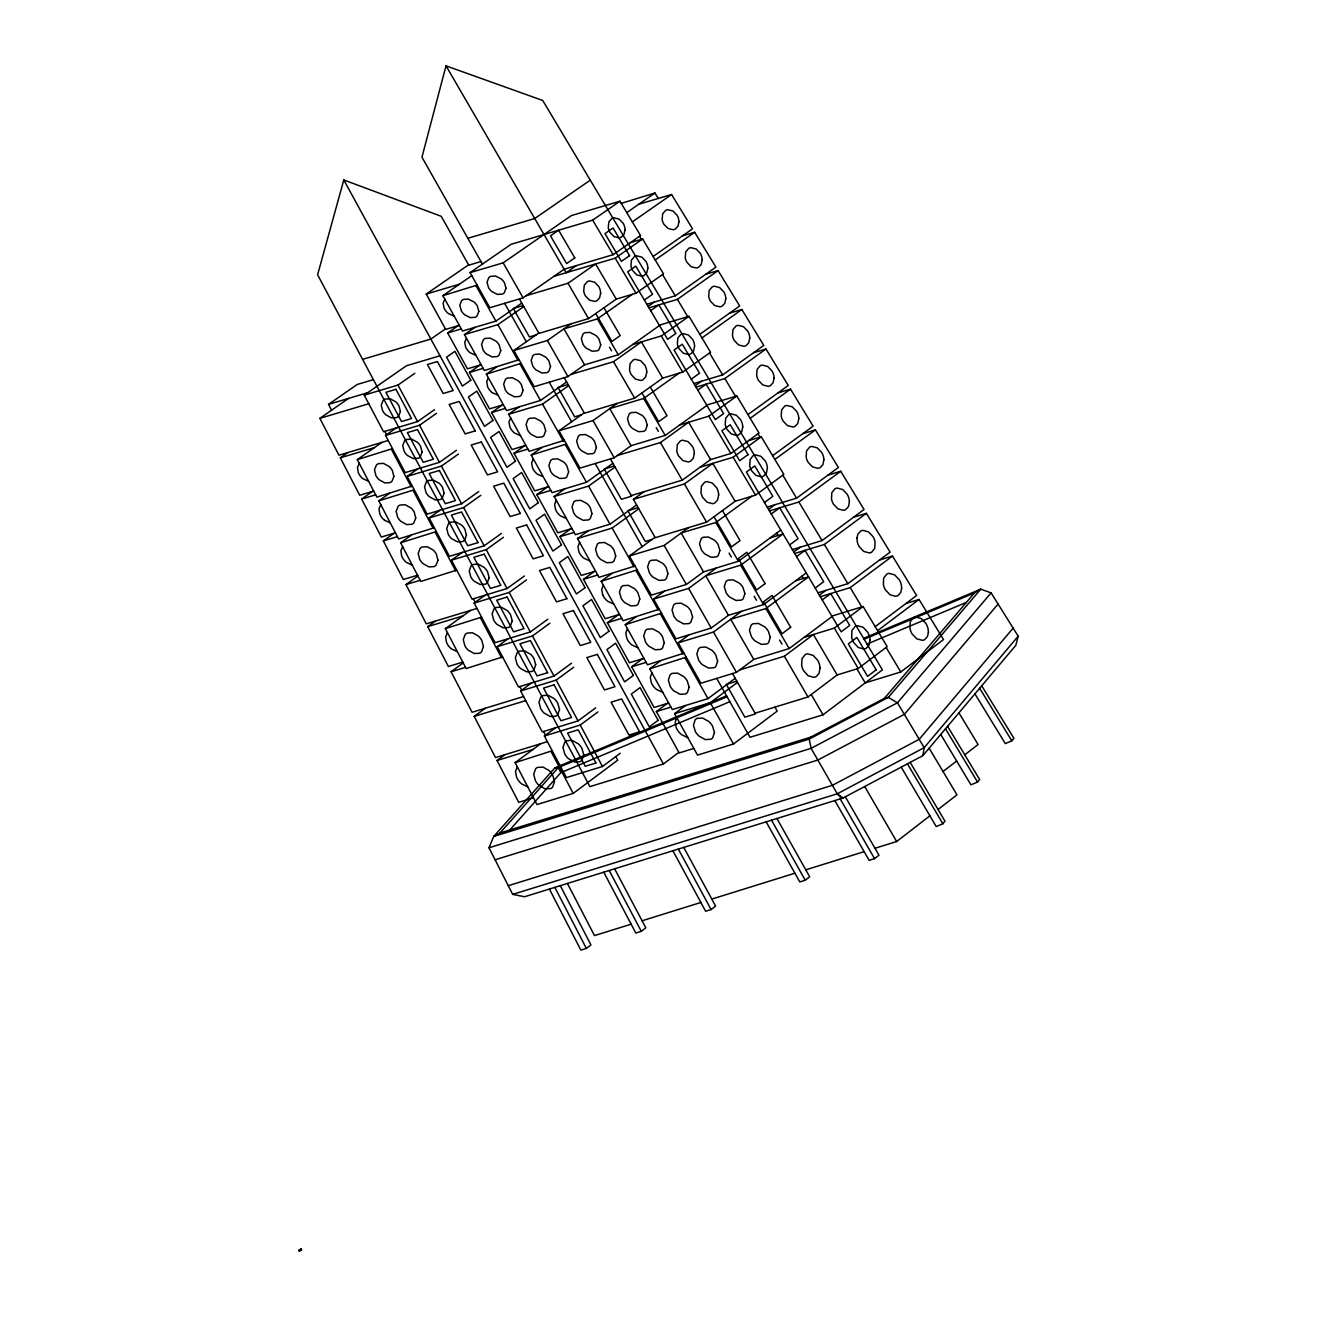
<?xml version="1.0" encoding="UTF-8"?>
<svg xmlns="http://www.w3.org/2000/svg" width="1317" height="1317" viewBox="0 0 1317 1317"><rect width="100%" height="100%" fill="white"/><g stroke="black" fill="none" stroke-linecap="round" stroke-linejoin="round"><path stroke-width="1.5" d="M300.342 1249.751C303.338 1248.549 297.741 1252.434 300.358 1249.8L299.074 1250.738M519.342 895.692L524.528 896.762L843.11 797.987L922.904 755.612L924.188 747.661L1018.189 636.193L991.108 592.88L980.77 589.16L863.59 638.333M1018.189 636.193L1015.802 645.346L922.904 755.612M716.695 678.403L749.999 737.29L823.026 714.802L882.406 669.876L542.752 100.487L446.019 65.85L421.95 157.167L482.434 264.108M468.753 265.178L441.261 216.317L343.786 179.952L317.611 274.792L589.868 786.628L663.406 763.975L678.864 752.386M518.997 895.626L512.692 894.375L488.986 847.769L493.743 836.427L554.934 767.827L726.556 695.82M676.461 718.308L675.193 722.325L676.312 727.857A17.78 17.105 15.9 0 0 681.613 734.705L687.836 737.619M810.646 737.174L809.198 739.1L493.743 836.427L499.9 833.035L810.646 737.174L884.382 698.339L974.415 592.979L980.77 589.16L888.333 697.384L809.198 739.1L811.107 748.336L837.266 793.805L841.629 798.448M651.948 672.872L650.285 677.35L651.372 682.799A17.598 16.858 10.5 0 0 656.607 689.515L662.764 692.38M517.318 766.807L515.54 771.383L516.511 776.981A17.697 17.351 -4.8 0 0 521.631 783.911L527.771 786.875M627.452 628.686L625.789 633.082L626.843 638.449A17.417 16.611 6.1 0 0 631.995 645.05L638.103 647.882M603.351 585.192L601.688 589.539L602.709 594.807M579.628 542.39L577.949 546.67L578.953 551.872A17.105 16.117 -0.2 0 0 583.958 558.26L589.934 560.993M447.401 632.572L445.623 636.967L446.512 642.301A17.269 16.528 -12.4 0 0 451.418 648.886L457.361 651.701M556.284 500.262L554.605 504.477L555.576 509.597A16.973 15.886 -2.4 0 0 560.515 515.902L566.425 518.569M533.303 458.793L531.624 462.942L532.562 467.996A16.825 15.639 -4.2 0 0 537.435 474.186L543.279 476.82M901.207 767.136L936.222 826.549L942.857 823.751L944.98 821.182L910.179 762.362M940.733 734.458L970.958 784.833L977.543 782.051L979.634 779.516L947.598 726.309M974.926 693.861L1005.299 743.578L1011.818 740.829L1013.909 738.327L981.725 685.811M402.64 546.621L400.845 550.885L401.685 556.054A17.006 16.002 -14 0 0 406.459 562.425L412.287 565.141M510.667 417.966L508.988 422.066L509.893 427.021A16.693 15.409 -5.6 0 0 514.7 433.128L520.495 435.697M380.778 504.658L379 508.856L379.79 513.943A16.874 15.755 -14.5 0 0 384.498 520.215M488.377 377.765L486.697 381.798L487.586 386.688A16.561 15.178 -6.8 0 0 492.328 392.696M1013.135 628.127L919.2 739.298L832.377 785.327L508.263 885.699M998.088 604.042L904.335 714.357L817.841 760.041L495.093 859.787M359.261 463.337L357.467 467.469L358.257 472.49A16.742 15.508 -14.9 0 0 362.899 478.664L368.612 481.281M466.432 338.173L464.753 342.157L465.609 346.964A16.43 14.948 -7.7 0 0 470.301 352.874L475.98 355.376M991.108 592.88L897.453 702.784L811.107 748.336L488.986 847.769M444.833 299.173L443.138 303.108L443.977 307.849A15.755 14.224 -8.6 0 0 444.932 309.709L445.772 310.911A16.397 14.8 -8.6 0 0 448.587 313.676L454.217 316.129M509.794 829.99L560.894 772.618L729.865 701.681M499.9 833.035L558.26 767.597L727.083 696.759M834.813 800.571L869.121 860.33L874.554 858.635L878.982 855.21L845.333 796.818M874.982 848.28L896.663 841.53L929.901 815.799M938.066 809.494L956.965 794.859L929.143 748.204M943.038 771.515L956.669 761.012M964.752 754.789L978.087 744.517L958.924 712.859M766.148 821.857L799.781 881.929L805.23 880.233L809.692 876.793L776.931 818.515M299.157 1250.31L301.165 1249.487M672.921 850.766L705.632 911.265L711.098 909.57L715.608 906.096L683.753 847.407M603.779 872.2L635.798 933.029L641.28 931.317L645.824 927.843L614.627 868.825M549.403 889.057L580.879 950.133L586.378 948.421L590.954 944.931L560.285 885.683M856.923 668.888L865.203 682.897L900.795 671.95L943.515 639.552L919.036 599.465L906.014 603.466M755.069 713.221L807.996 696.956L837.168 674.962L858.223 668.476L887.181 646.631L863.112 606.528L831.834 616.093M875.179 626.645L916.599 595.498L892.498 556.054L879.575 560.005M877.583 630.662L919.036 599.465M685.515 705.517L674.567 713.682L697.516 755.102L733.487 744.006L777.211 711.098L774.923 707.114M804.226 637.313L834.32 628.094L863.112 606.528M540.76 743.693L515.145 762.642L536.99 804.555L573.208 793.394L617.722 760.172L615.78 756.551M689.005 634.827L678.173 642.828L700.891 683.243L736.45 672.345L753.768 659.422L789.179 648.557L832.064 616.504M820.343 596.733L850.222 587.612L892.498 556.054M660.591 660.772L649.709 668.822L672.296 709.567L707.986 698.619L735.199 678.304M674.567 713.682L710.291 702.718L737.504 682.371M739.693 669.925L784.356 656.228L813.396 634.498L837.168 674.962M815.174 588.04L823.685 581.702L805.016 550.341L796.538 556.614M693.829 748.418L679.177 752.945L656.376 711.575L667.34 703.426M819.404 595.152L825.792 590.395M822.22 599.91L830.747 593.555L849.712 625.427L841.168 631.847L746.393 472.062L754.773 465.955L772.849 496.344L764.453 502.501M555.511 727.824L544.415 736.005L566.409 777.59L602.462 766.494L620.208 753.258M817.989 592.782L847.852 583.661L890.111 552.136L866.388 513.334L853.564 517.235M649.709 668.822L686.239 657.183M664.344 591.168L653.578 599.07L675.934 638.827L711.213 628.044L728.433 615.302L763.58 604.569L806.218 572.928M753.768 659.422L730.721 619.286L765.901 608.536L808.556 576.862L795.6 580.813M668.657 703.015L654.121 707.476L631.683 666.781L642.581 658.73M793.772 551.938L800.11 547.246M531.64 682.897L520.627 690.981L542.242 731.89L578.031 720.909L595.679 707.855M792.39 549.601L822.022 540.579L864.051 509.481L840.707 471.272L827.965 475.141M544.415 736.005L580.237 725.025L597.885 711.954M794.694 553.486L824.36 544.464L866.388 513.334M515.145 762.642L552.218 750.772M636.078 616.751L625.246 624.702L647.47 664.789L683.984 653.15M678.173 642.828L713.485 632.045L741.455 611.318M655.01 537.336L629.361 555.988L651.355 595.119L686.371 584.468L703.508 571.891L738.393 561.272L780.8 530.06M728.433 615.302L705.747 575.809L740.664 565.174L783.088 533.928L770.231 537.846M533.467 797.806L518.717 802.349L497.036 760.485L504.855 754.707M789.607 544.925L798.069 538.686L779.697 507.819L771.268 513.992M508.148 638.712L497.2 646.68L518.47 686.931L553.996 676.082L571.529 663.208M767.169 507.094L796.587 498.172L838.386 467.486L815.404 429.885L802.761 433.705M520.627 690.981L556.169 680.115L573.718 667.225M769.441 510.93L798.892 501.991L840.707 471.272M611.944 573.438L601.178 581.274L623.04 620.719L659.29 609.211M653.578 599.07L688.626 588.403L716.432 567.956M625.246 624.702L661.513 613.179M703.508 571.891L681.185 533.023L715.839 522.503L751.727 496.279M643.997 491.702L633.411 499.373L655.224 537.715L706.587 522.141L735.116 501.316L755.546 495.126L783.862 474.433L761.275 436.8L748.632 440.619M547.411 741.652L495.521 757.571L474.186 716.366L485.282 708.233M643.898 658.335L629.46 662.747L607.384 622.711L618.233 614.776M768.535 509.399L774.857 504.757M485.051 595.218L474.153 603.087L495.093 642.68L530.339 631.962L547.773 619.253M772.602 455.666L813.132 426.148L790.513 389.141L777.952 392.91M470.498 610.429L445.344 628.604L466.136 668.542L502.633 656.953M497.2 646.68L532.48 635.946L549.913 623.221M774.873 459.435L815.404 429.885M588.189 530.8L577.488 538.538L599.005 577.356L634.975 565.981M629.361 555.988L664.147 545.436L688.626 527.59M601.178 581.274L637.181 569.882M700.101 467.206L733.108 457.246L761.275 436.8M523.557 696.528L472.079 712.283L451.072 671.736L463.205 662.912M619.533 614.38L605.194 618.743L583.48 579.332L594.263 571.496M474.153 603.087L509.169 592.452L526.504 579.924M750.18 418.296L790.513 389.141M445.344 628.604L481.594 617.146M564.812 488.837L554.177 496.476L575.364 534.686L610.001 524.199L636.588 504.954M577.488 538.538L612.158 528.051L638.761 508.774M631.238 495.571L682.222 480.162L710.587 459.6L730.886 453.476L759.036 433.063L736.812 396.005L706.669 405.076M633.411 499.373L684.428 483.948L712.81 463.37L735.116 501.316M462.794 662.105L448.373 666.501L427.712 626.629L435.4 621.097M595.547 571.117L581.324 575.43L559.955 536.645L570.673 528.924M462.3 552.416L451.468 560.169L472.079 599.153L507.061 588.534L524.396 576.006M747.957 414.592L788.257 385.469L765.984 349.005L753.538 352.742M541.797 447.517L531.228 455.056L552.07 492.673L586.46 482.302L612.899 463.321M554.177 496.476L588.584 486.088L615.039 467.074M584.188 412.847L558.984 430.791L579.957 468.111L614.216 457.789L631.057 445.706L665.184 435.433L706.883 405.438M617.377 455.517L660.41 442.561L688.643 422.247L710.587 459.6M679.819 424.914L708.793 416.188L736.812 396.005M691.277 379.148L699.557 373.221L682.288 344.231L674.057 350.092L715.296 419.613L723.609 413.62L706.077 384.185L697.796 390.112M477.001 608.454L426.28 623.846L405.949 584.583L417.95 576.006M571.94 528.529L557.832 532.809L536.793 494.632L547.444 487.01M695.178 385.716L701.401 381.272M439.911 510.288L429.144 517.943L449.426 556.317L484.162 545.814L501.398 533.451M693.878 383.527L722.671 374.884L763.778 345.4L741.85 309.495L729.47 313.199M411.464 535.081L400.631 542.785L420.781 581.456L456.736 570.129M451.468 560.169L486.22 549.666L503.473 537.287M696.051 387.182L724.86 378.539L765.984 349.005M531.228 455.056L566.442 444.043M564.203 377.716L584.402 413.225L634.646 398.146L662.698 378.127L682.7 372.118L710.554 352.232L688.989 316.31L659.274 325.184M631.057 445.706L609.755 408.632L643.667 398.458L678.946 373.254M548.712 486.615L534.718 490.846L513.992 453.262L524.594 445.739M417.868 468.819L407.167 476.375L427.136 514.14L461.608 503.752L478.746 491.554M699.804 334.32L739.677 305.939L718.078 270.594L705.797 274.249M389.569 493.266L378.802 500.872L398.639 538.949L434.33 527.738M429.144 517.943L463.65 507.555L480.787 495.34M701.961 337.926L741.85 309.495M400.631 542.785L436.355 531.558M519.145 406.854L508.625 414.279L529.154 451.319L564.351 440.322M558.984 430.791L593.012 420.567L617.08 403.414M508.625 414.279L542.538 404.121L568.697 385.601M538.785 333.02L513.86 350.503L534.192 386.688L567.956 376.596L584.6 364.825L618.249 354.767L659.488 325.546M571.084 374.39L613.508 361.698L641.412 341.91L662.698 378.127M632.72 344.511L661.282 335.967L688.989 316.31M417.538 575.233L403.331 579.529L383.329 540.892L394.162 533.204M525.845 445.36L511.951 449.541L491.554 412.55L502.073 405.109M648.145 306.417L654.286 302.087M650.68 310.68L658.862 304.885L675.868 333.448L667.637 339.292L627.649 271.862L635.798 266.149L652.541 294.267L644.359 300.029M396.17 427.976L385.535 435.433L405.192 472.622L439.417 462.349L456.439 450.315M646.877 304.293L675.259 295.831L715.921 267.088L694.652 232.269L682.453 235.891M381.897 442.38L357.319 459.617L376.843 497.085L412.27 486.006M407.167 476.375L441.409 466.086L458.464 454.036M648.985 307.832L677.382 299.371L718.078 270.594M378.802 500.872L414.262 489.776M496.838 366.801L486.368 374.143L506.584 410.608L540.48 400.467L566.623 381.963M519.408 298.959L538.982 333.382L588.518 318.615L616.257 299.107L635.979 293.247L663.521 273.854L642.614 239.003L630.415 242.624M584.6 364.825L563.956 328.871L597.391 318.895L632.292 294.333M395.446 532.809L381.337 537.056L361.648 499.044L372.431 491.439M440.01 355.771L406.41 365.78L364.233 395.133L383.576 431.746L417.555 421.588L434.495 409.702M653.1 256.486L692.544 228.812L671.588 194.521L638.877 204.201M385.535 435.433L419.53 425.259L436.47 413.357M655.191 259.976L694.652 232.269M357.319 459.617L392.515 448.636M474.861 327.357L464.457 334.6L484.36 370.521L519.046 359.739M513.86 350.503L547.395 340.51L571.199 323.784M486.368 374.143L521.088 363.36M526.191 295.699L568.006 283.27L595.613 263.993L616.257 299.107M613.146 254.691L640.539 235.545L619.945 201.221L571.43 215.56L503.16 262.84L470.087 272.635L489.825 307.734L523.096 297.856L564.17 269.228L613.146 254.691L592.683 220.137L511.111 244.287L470.087 272.635M553.93 276.356L615.204 258.165L642.614 239.003M373.699 491.06L359.706 495.258L340.313 457.822L347.82 452.571M503.341 404.747L489.529 408.879L469.445 372.448L479.915 365.105M626.777 212.613L654.944 193.006L658.27 198.455M364.233 395.133L397.981 385.058L414.822 373.32M632.341 221.865L671.588 194.521M471.799 275.665L442.874 295.666L462.481 331.044L495.883 321.101L521.746 303.075M576.418 265.59L566.195 272.718L446.019 65.85M464.457 334.6L497.892 324.657L523.754 306.598M592.683 220.137L619.945 201.221M331.588 410.213L328.542 404.368L357.17 384.498L373.386 379.658M621.245 203.378L654.944 193.006M445.459 328.921L430.857 339.062L362.587 359.376M388.202 440.487L338.963 455.221L319.866 418.345L348.577 398.392M481.166 364.743L467.453 368.826L447.681 332.954L458.086 325.711M442.874 295.666L477.1 285.098M590.279 180.149L534.718 218.523L467.831 238.295M459.337 325.348L445.722 329.398L426.247 294.053L467.535 265.557L480.985 261.556M512.692 894.375L837.266 793.805L924.188 747.661L897.453 702.784L888.3 697.417L884.3 698.389M864.15 639.255L974.415 592.979M867.03 644.095L966.398 602.379M631.139 924.188L594.494 935.597L567.429 883.46M642.103 920.781L700.874 902.474M711.806 899.083L794.892 873.22M805.774 869.829L864.15 851.655M497.036 760.485L532.973 749.455M656.376 711.575L670.929 707.114M631.683 666.781L646.12 662.369M474.186 716.366L525.713 700.611M736.812 681.152L726.276 684.379L744.846 717.172L755.448 713.913L732.499 673.547M427.712 626.629L462.86 615.961M583.48 579.332L597.72 575.019M607.384 622.711L621.723 618.348M451.072 671.736L465.51 667.34M383.329 540.892L397.438 536.645M536.793 494.632L550.819 490.401M638.103 507.638L627.88 510.716L645.297 541.485L652.162 539.394M559.955 536.645L574.08 532.381M405.949 584.583L420.172 580.287M581.39 414.839L574.689 416.847L558.062 387.511L568.071 384.515M361.648 499.044L375.658 494.83M513.992 453.262L527.919 449.081M614.397 465.955L604.24 469L621.394 499.275L631.6 496.196L610.413 458.942M536.019 334.962L529.401 336.938L513.284 308.474L523.145 305.544M328.542 404.368L367.756 392.68M469.445 372.448L483.158 368.348M319.866 418.345L368.793 403.743M340.313 457.822L374.423 447.615M491.554 412.55L505.366 408.402M426.247 294.053L459.419 284.225M447.681 332.954L461.296 328.904M554.934 767.827L558.26 767.597L560.894 772.618M498.056 395.232L492.328 392.696M390.276 522.882L384.498 520.231M613.821 604.091L607.779 601.326A17.269 16.364 2.6 0 1 602.709 594.807M837.266 793.805L843.11 797.987M979.65 688.264L1011.818 740.829M945.491 728.795L977.543 782.051M639.535 236.253L641.395 239.365M662.5 274.562L675.259 295.831M677.382 299.371L687.754 316.673M709.517 352.972L722.671 374.884M724.86 378.539L735.561 396.384M757.999 433.82L760.024 437.178M782.808 475.19L796.587 498.172M798.892 501.991L822.022 540.579M824.36 544.464L847.852 583.661M850.222 587.612L861.812 606.923M886.111 647.437L900.795 671.95M615.204 258.165L635.979 293.247M661.282 335.967L682.7 372.118M708.793 416.188L730.886 453.476M733.108 457.246L755.546 495.126M834.32 628.094L858.223 668.476M776.569 533.171L777.952 535.492M801.971 576.089L803.37 578.443M907.446 763.827L942.857 823.751M603.943 307.766L620.208 335.588L611.944 341.416L595.728 313.561M650.252 387L667.011 415.695L658.665 421.687L641.939 392.943M722.457 510.568L740.022 540.628L731.528 546.851L713.995 516.741M597.391 318.895L618.249 354.767M643.667 398.458L665.184 435.433M715.839 522.503L738.393 561.272M740.664 565.174L763.58 604.569M765.901 608.536L789.179 648.557M609.475 347.227L611.582 350.832M656.212 427.646L658.368 431.367M729.091 553.091L731.347 556.992M754.164 596.255L756.452 600.206M779.631 640.111L781.969 644.128M811.239 694.503L823.026 714.802M864.709 786.529L896.663 841.53M568.006 283.27L588.518 318.615M613.508 361.698L634.646 398.146M660.41 442.561L682.222 480.162M684.428 483.948L706.587 522.141M784.356 656.228L807.996 696.956M840.197 798.909L874.554 858.635M503.16 262.84L523.096 297.856M547.395 340.51L567.956 376.596M593.012 420.567L614.216 457.789M664.147 545.436L686.371 584.468M688.626 588.403L711.213 628.044M713.485 632.045L736.45 672.345M504.609 303.338L526.339 341.762M549.205 382.193L571.611 421.802M595.185 463.518L642.202 546.654M476.063 285.822L495.883 321.101M497.892 324.657L518.009 360.479M520.034 364.085L540.48 400.467M542.538 404.121L563.281 441.063M565.372 444.784L586.46 482.302M588.584 486.088L610.001 524.199M612.158 528.051L633.905 566.771M636.095 570.673L658.204 610.018M660.426 613.969L682.897 653.956M685.153 657.99L707.986 698.619M710.291 702.718L733.487 744.006M771.532 820.178L805.23 880.233M343.786 179.952L663.406 763.975M678.337 849.086L711.098 909.57M397.981 385.058L417.555 421.588M419.53 425.259L439.417 462.349M441.409 466.086L461.608 503.752M463.65 507.555L484.162 545.814M486.22 549.666L507.061 588.534M509.169 592.452L530.339 631.962M532.48 635.946L553.996 676.082M556.169 680.115L578.031 720.909M580.237 725.025L602.462 766.494M384.844 431.367L386.605 434.692M473.379 598.758L475.239 602.297M519.787 686.519L521.73 690.174M543.575 731.478L545.534 735.182M391.445 449.393L411.2 486.763M413.192 490.533L433.244 528.512M435.268 532.331L455.649 570.903M480.491 617.936L501.53 657.759M551.115 751.595L573.208 793.394M609.211 870.504L641.28 931.317M554.836 887.362L586.378 948.421M870.01 639.881L869.055 645.165L866.29 648.26A6.223 5.811 20.5 0 1 863.936 649.018L858.272 647.47L853.729 642.581A18.109 16.874 20.3 0 1 851.655 637.181L851.967 630.464L855.112 626.48A6.206 5.795 19.7 0 1 857.449 625.723L863.079 627.254L867.623 632.127A18.092 16.907 19.9 0 1 869.73 637.51L870.01 639.881M856.955 538.093L857.235 541.517A17.796 16.38 16 0 0 859.293 546.736L863.771 551.444L869.335 552.942A6.108 5.63 16.1 0 0 871.656 552.202L874.751 548.316L875.031 541.781A17.78 16.413 15.5 0 0 872.957 536.562L868.479 531.87L862.931 530.389A6.091 5.614 15.4 0 0 860.627 531.13L857.91 534.126L856.955 538.093M849.416 501.563L848.461 506.601L845.744 509.564A6.042 5.564 13.4 0 1 843.44 510.305L837.925 508.839L833.513 504.181A17.598 16.166 13.3 0 1 831.488 499.044L831.817 492.64L834.912 488.821A6.025 5.548 12.8 0 1 837.2 488.08L842.682 489.545L847.111 494.155A17.598 16.199 12.8 0 1 849.136 499.291L849.416 501.563M820.03 668.131L819.026 673.448L816.227 676.576A6.223 5.861 20 0 1 813.857 677.333L808.21 675.769L803.699 670.83A18.109 17.039 19.8 0 1 801.658 665.398L802.02 658.615L805.214 654.615A6.206 5.844 19 0 1 807.551 653.841L813.198 655.405L817.709 660.311A18.092 17.072 19.3 0 1 819.767 665.743L820.03 668.131M823.915 459.699L822.944 464.671L820.244 467.584A5.992 5.482 10.8 0 1 817.956 468.325L812.507 466.877L808.144 462.316A17.434 15.952 10.9 0 1 806.169 457.262L806.514 450.941L809.593 447.171A5.976 5.466 10.3 0 1 811.865 446.447L817.297 447.879L821.66 452.422A17.417 15.969 10.3 0 1 823.652 457.476L823.915 459.699M770.28 637.395L768.601 642.614A6.157 5.811 15.4 0 1 766.626 644.029L761.308 644.342L755.069 640.984A17.895 16.874 15 0 1 751.348 636.473L749.455 630.349L751.134 625.163A6.141 5.795 14.4 0 1 753.11 623.748L758.411 623.435L764.634 626.777A17.911 16.923 14.8 0 1 768.354 631.271L770.28 637.395M798.81 418.51L797.839 423.399L795.139 426.28A5.926 5.416 8.6 0 1 792.867 427.004L787.467 425.589L783.154 421.094A17.253 15.722 8.6 0 1 781.228 416.106L781.607 409.883L784.669 406.179A5.91 5.4 8.1 0 1 786.924 405.455L792.307 406.854L796.62 411.332A17.253 15.755 8 0 1 798.563 416.304L798.81 418.51M744.895 593.605L743.2 598.741A6.091 5.729 11.7 0 1 741.241 600.14L735.973 600.453L729.799 597.144A17.714 16.644 11.4 0 1 726.144 592.716L724.284 586.674L725.98 581.571A6.075 5.712 10.7 0 1 727.922 580.171L733.19 579.859L739.347 583.151A17.73 16.693 11 0 1 743.002 587.563L744.895 593.605M767.399 468.161L766.379 473.132L763.662 476.063A5.959 5.498 8.4 0 1 761.374 476.787L755.942 475.355L751.628 470.778A17.368 15.985 8.5 0 1 749.702 465.708L750.13 459.386L753.225 455.616A5.959 5.482 7.9 0 1 755.497 454.892L760.913 456.308L765.226 460.868A17.351 16.018 7.8 0 1 767.153 465.922L767.399 468.161M774.1 377.946L773.112 382.77L770.429 385.601A5.877 5.334 6.5 0 1 768.173 386.325L762.823 384.943L758.576 380.514A17.105 15.508 6.6 0 1 756.666 375.608L757.077 369.468L760.123 365.813A5.861 5.317 6.1 0 1 762.362 365.105L767.696 366.472L771.943 370.867A17.088 15.541 6 0 1 773.869 375.773L774.1 377.946M749.768 337.992L748.764 342.749L746.097 345.564A5.828 5.268 4.7 0 1 743.858 346.272L738.557 344.906L734.359 340.56A16.94 15.294 4.8 0 1 732.499 335.72L732.927 329.678L735.956 326.056A5.811 5.235 4.3 0 1 738.178 325.365L743.463 326.698L747.661 331.044A16.94 15.31 4.2 0 1 749.538 335.868L749.768 337.992M714.44 732.466L712.695 737.833A6.223 5.992 18.3 0 1 710.703 739.281L705.303 739.578L699.014 736.104A18.109 17.384 17.6 0 1 695.294 731.445L693.433 725.14L695.195 719.79A6.206 5.976 16.7 0 1 697.187 718.341L702.57 718.045L708.842 721.502A18.125 17.45 17.4 0 1 712.563 726.144L714.44 732.466M719.905 550.49L718.209 555.56A6.025 5.647 8.4 0 1 716.267 556.943L711.032 557.239L704.941 553.996A17.533 16.413 8.2 0 1 701.319 549.633L699.508 543.707L701.204 538.669A6.009 5.63 7.6 0 1 703.146 537.287L708.365 536.974L714.456 540.217A17.549 16.462 7.7 0 1 718.061 544.547L719.905 550.49M717.617 661.101L715.888 666.353A6.141 5.861 13.3 0 1 713.913 667.768L708.579 668.081L702.356 664.69A17.878 17.006 12.9 0 1 698.685 660.146L696.841 653.989L698.57 648.771A6.124 5.844 12.1 0 1 700.545 647.338L705.863 647.042L712.053 650.417A17.895 17.072 12.5 0 1 715.74 654.928L717.617 661.101M742.755 426.906L741.718 431.811L739.002 434.692A5.91 5.433 6.2 0 1 736.746 435.417L731.363 434.001L727.099 429.49A17.203 15.771 6.3 0 1 725.223 424.502L725.651 418.279L728.745 414.559A5.894 5.4 5.7 0 1 731.001 413.834L736.368 415.234L740.615 419.728A17.203 15.788 5.6 0 1 742.525 424.7L742.755 426.906M689.153 687.276L687.408 692.561A6.157 5.91 12.6 0 1 685.416 693.993L680.066 694.289L673.843 690.865A17.928 17.154 12.2 0 1 670.188 686.305L668.361 680.082L670.123 674.814A6.141 5.894 11.3 0 1 672.114 673.399L677.448 673.086L683.638 676.494A17.928 17.203 11.6 0 1 687.309 681.054L689.153 687.276M692.594 616.998L690.865 622.167A6.091 5.778 9.1 0 1 688.89 623.583L683.605 623.879L677.465 620.554A17.697 16.759 8.9 0 1 673.827 616.093L672.032 610.018L673.761 604.882A6.075 5.762 8.1 0 1 675.736 603.482L681.004 603.17L687.128 606.478A17.714 16.825 8.2 0 1 690.767 610.923L692.594 616.998M718.67 494.978L717.617 499.999L714.868 502.946A5.976 5.548 6.6 0 1 712.563 503.67L707.13 502.221L702.85 497.596A17.384 16.133 6.7 0 1 700.973 492.492L701.434 486.121L704.579 482.335A5.959 5.531 6.1 0 1 706.867 481.594L712.283 483.043L716.563 487.636A17.368 16.15 5.9 0 1 718.456 492.739L718.67 494.978M725.815 298.663L724.794 303.354L722.128 306.12A5.762 5.186 3 0 1 719.922 306.828L714.654 305.495L710.522 301.198A16.792 15.08 3.2 0 1 708.694 296.44L709.139 290.481L712.168 286.925A5.762 5.169 2.7 0 1 714.374 286.233L719.609 287.55L723.757 291.814A16.792 15.096 2.6 0 1 725.585 296.572L725.815 298.663M664.278 642.811L662.517 648.013A6.091 5.828 7.9 0 1 660.541 649.429L655.24 649.742L649.083 646.367A17.747 16.907 7.7 0 1 645.478 641.873L643.7 635.765L645.462 630.58A6.091 5.795 6.8 0 1 647.437 629.164L652.722 628.867L658.862 632.193A17.763 16.956 6.9 0 1 662.467 636.687L664.278 642.811M667.966 573.603L666.237 578.706A6.025 5.696 5.6 0 1 664.278 580.089L659.027 580.402L652.952 577.126A17.533 16.528 5.5 0 1 649.38 572.73L647.618 566.771L649.363 561.684A6.009 5.663 4.7 0 1 651.306 560.318L656.541 560.005L662.599 563.264A17.549 16.578 4.8 0 1 666.172 567.627L667.966 573.603M694.586 346.289L693.532 351.046L690.832 353.861A5.811 5.268 2.4 0 1 688.593 354.569L683.325 353.203L679.177 348.84A16.907 15.327 2.5 0 1 677.366 344L677.843 337.959L680.905 334.337A5.795 5.252 2 0 1 683.144 333.629L688.396 334.979L692.544 339.325A16.891 15.343 1.9 0 1 694.372 344.149L694.586 346.289M694.322 453.394L693.252 458.332L690.52 461.23A5.91 5.466 4.2 0 1 688.231 461.954L682.865 460.522L678.634 455.995A17.22 15.903 4.4 0 1 676.79 450.957L677.284 444.685L680.412 440.932A5.91 5.449 3.8 0 1 682.667 440.224L688.034 441.639L692.265 446.15A17.22 15.919 3.6 0 1 694.108 451.171L694.322 453.394M702.208 259.926L701.187 264.552L698.537 267.285A5.712 5.12 1.6 0 1 696.331 267.977L691.129 266.676L687.03 262.445A16.66 14.866 1.7 0 1 685.252 257.753L685.713 251.876L688.725 248.37A5.712 5.103 1.3 0 1 690.915 247.678L696.1 248.979L700.2 253.177A16.644 14.882 1.2 0 1 702.01 257.852L702.208 259.926M639.799 599.054L638.037 604.19A6.042 5.729 4.1 0 1 636.062 605.59L630.81 605.886L624.719 602.593A17.582 16.66 4.1 0 1 621.163 598.165L619.418 592.14L621.196 587.036A6.025 5.712 3.2 0 1 623.155 585.637L628.407 585.341L634.465 588.617A17.598 16.709 3.2 0 1 638.037 593.029L639.799 599.054M647.289 425.193L645.593 430.05A5.861 5.4 1.1 0 1 643.667 431.367L638.564 431.68L632.654 428.601A17.072 15.705 1.1 0 1 629.197 424.453L627.485 418.79L629.213 413.95A5.861 5.383 0.6 0 1 631.123 412.633L636.21 412.32L642.103 415.382A17.088 15.755 0.5 0 1 645.577 419.53L647.289 425.193M678.963 221.783L677.926 226.326L675.292 229.026A5.68 5.038 0.3 0 1 673.102 229.718L667.949 228.434L663.9 224.269A16.512 14.652 0.5 0 1 662.155 219.659L662.632 213.864L665.645 210.391A5.663 5.021 0.1 0 1 667.818 209.716L672.954 210.983L677.004 215.115A16.512 14.668 -0.1 0 1 678.765 219.741L678.963 221.783M615.697 556.004L613.936 561.058A5.992 5.647 1.1 0 1 611.977 562.441L606.758 562.738L600.75 559.495A17.417 16.413 1.2 0 1 597.243 555.148L595.531 549.222L597.309 544.184A5.976 5.63 0.4 0 1 599.268 542.818L604.454 542.505L610.462 545.732A17.434 16.462 0.3 0 1 613.985 550.062L615.697 556.004M647.865 268.125L646.795 272.751L644.128 275.483A5.712 5.12 -0.6 0 1 641.922 276.175L636.737 274.858L632.703 270.644A16.627 14.882 -0.4 0 1 630.958 265.935L631.469 260.058L634.514 256.535A5.696 5.103 -0.8 0 1 636.72 255.844L641.889 257.144L645.923 261.359A16.611 14.899 -1 0 1 647.684 266.05L647.865 268.125M646.762 372.118L645.659 376.925L642.943 379.74A5.811 5.317 0.4 0 1 640.704 380.448L635.42 379.082L631.304 374.686A16.923 15.442 0.6 0 1 629.526 369.814L630.069 363.706L633.164 360.068A5.795 5.284 0.1 0 1 635.403 359.36L640.671 360.726L644.787 365.105A16.923 15.458 -0.2 0 1 646.565 369.978L646.762 372.118M596.403 447.484L594.642 452.357A5.877 5.449 -1.6 0 1 592.716 453.69L587.612 454.003L581.719 450.908A17.088 15.804 -1.5 0 1 578.295 446.726L576.648 441.014L578.393 436.157A5.861 5.416 -2.1 0 1 580.32 434.84L585.423 434.528L591.284 437.606A17.105 15.853 -2.3 0 1 594.724 441.771L596.403 447.484M600.733 344.873L599.021 349.581A5.762 5.252 -2.1 0 1 597.128 350.865L592.107 351.195L586.328 348.215A16.792 15.244 -2 0 1 582.937 344.181L581.324 338.683L583.036 333.991A5.762 5.235 -2.5 0 1 584.929 332.707L589.934 332.394L595.712 335.358A16.808 15.294 -2.6 0 1 599.087 339.358L600.733 344.873M583.744 754.888L581.884 760.271A6.173 6.025 3.9 0 1 579.859 761.736L574.475 762.033L568.302 758.526A17.977 17.516 3.8 0 1 564.697 753.851L562.968 747.513L564.828 742.146A6.157 6.009 1.9 0 1 566.853 740.697L572.22 740.401L578.393 743.891A17.994 17.565 1.8 0 1 581.999 748.533L583.744 754.888M591.992 513.63L590.214 518.602A5.943 5.564 -1.3 0 1 588.271 519.968L583.102 520.281L577.159 517.087A17.269 16.166 -1.1 0 1 573.685 512.807L572.022 506.963L573.8 502.007A5.926 5.548 -1.9 0 1 575.743 500.658L580.896 500.345L586.839 503.506A17.286 16.216 -2 0 1 590.312 507.786L591.992 513.63M625.032 229.915L623.962 234.475L621.295 237.175A5.663 5.054 -1.8 0 1 619.105 237.85L613.969 236.566L609.985 232.418A16.479 14.668 -1.6 0 1 608.273 227.792L608.816 221.98L611.845 218.507A5.647 5.021 -2 0 1 614.035 217.832L619.138 219.099L623.139 223.248A16.479 14.685 -2.2 0 1 624.867 227.874L625.032 229.915M568.648 471.914L566.87 476.82A5.894 5.482 -3.2 0 1 564.927 478.17L559.807 478.483L553.93 475.338A17.121 15.919 -3 0 1 550.506 471.124L548.876 465.378L550.654 460.489A5.877 5.466 -3.7 0 1 552.597 459.156L557.7 458.843L563.577 461.954A17.154 15.969 -3.9 0 1 567.001 466.152L568.648 471.914M554.49 781.689L552.597 787.122A6.19 6.075 -1 0 1 550.555 788.587L545.156 788.883L538.982 785.344A18.026 17.664 -0.6 0 1 535.393 780.635L533.698 774.248L535.591 768.848A6.173 6.058 -3.2 0 1 537.616 767.383L542.999 767.087L549.173 770.593A18.043 17.714 -3.8 0 1 552.761 775.301L554.49 781.689M559.527 709.517L557.667 714.818A6.124 5.943 -1.9 0 1 555.642 716.25L550.308 716.563L544.201 713.123A17.812 17.253 -1.6 0 1 540.645 708.53L538.966 702.29L540.826 697.006A6.108 5.91 -3.1 0 1 542.834 695.574L548.152 695.277L554.259 698.685A17.829 17.302 -3.5 0 1 557.815 703.278L559.527 709.517M600.634 293.329L599.515 297.988L596.815 300.737A5.712 5.153 -2.5 0 1 594.609 301.428L589.423 300.111L585.423 295.848A16.644 14.997 -2.2 0 1 583.711 291.123L584.287 285.196L587.366 281.64A5.712 5.136 -2.7 0 1 589.572 280.949L594.724 282.266L598.741 286.513A16.644 15.014 -2.9 0 1 600.453 291.238L600.634 293.329M545.666 430.84L543.888 435.68A5.844 5.4 -4.7 0 1 541.962 437.014L536.875 437.326L531.047 434.248A16.989 15.689 -4.6 0 1 527.673 430.099L526.092 424.436L527.87 419.613A5.828 5.383 -5.2 0 1 529.796 418.296L534.867 417.983L540.678 421.045A17.006 15.722 -5.4 0 1 544.053 425.177L545.666 430.84M550.522 366.62L548.761 371.361A5.778 5.284 -4.6 0 1 546.851 372.662L541.83 372.974L536.068 369.978A16.808 15.343 -4.4 0 1 532.726 365.928L531.146 360.397L532.908 355.672A5.762 5.268 -5 0 1 534.817 354.388L539.822 354.075L545.567 357.055A16.825 15.376 -5.1 0 1 548.926 361.088L550.522 366.62M535.69 664.871L533.829 670.106A6.075 5.844 -5.4 0 1 531.821 671.522L526.537 671.818L520.478 668.443A17.664 16.973 -5 0 1 516.988 663.933L515.342 657.792L517.219 652.59A6.058 5.828 -6.3 0 1 519.211 651.174L524.479 650.878L530.521 654.236A17.681 17.022 -6.8 0 1 534.027 658.73L535.69 664.871M523.047 390.408L521.252 395.182A5.795 5.317 -6 0 1 519.342 396.483L514.305 396.796L508.543 393.767A16.858 15.442 -5.8 0 1 505.201 389.684L503.654 384.12L505.448 379.362A5.778 5.301 -6.4 0 1 507.358 378.061L512.379 377.749L518.124 380.761A16.874 15.491 -6.6 0 1 521.466 384.827L523.047 390.408M512.247 620.949L510.37 626.102A6.025 5.745 -7.8 0 1 508.378 627.501L503.143 627.814L497.151 624.488A17.516 16.709 -7.4 0 1 493.694 620.044L492.097 614.002L493.974 608.866A6.009 5.729 -8.4 0 1 495.966 607.483L501.184 607.17L507.144 610.479A17.549 16.759 -8.9 0 1 510.617 614.907L512.247 620.949M500.756 350.585L498.978 355.294A5.745 5.235 -7.1 0 1 497.069 356.594L492.064 356.907L486.368 353.927A16.726 15.211 -6.9 0 1 483.076 349.91L481.561 344.412L483.355 339.72A5.729 5.219 -7.4 0 1 485.249 338.436L490.237 338.123L495.933 341.087A16.742 15.261 -7.6 0 1 499.225 345.087L500.756 350.585M483.438 646.647L481.545 651.833A6.042 5.795 -11.2 0 1 479.536 653.248L474.285 653.545L468.292 650.203A17.582 16.825 -10.6 0 1 464.852 645.725L463.271 639.634L465.181 634.465A6.025 5.778 -11.8 0 1 467.173 633.065L472.424 632.753L478.384 636.078A17.598 16.874 -12.4 0 1 481.841 640.556L483.438 646.647M506.024 288.209L504.263 292.818A5.68 5.12 -6.7 0 1 502.37 294.086L497.431 294.415L491.784 291.501A16.545 14.882 -6.5 0 1 488.525 287.583L487.01 282.2L488.788 277.624A5.68 5.103 -7 0 1 490.665 276.356L495.604 276.043L501.234 278.924A16.561 14.931 -7.2 0 1 504.493 282.842L506.024 288.209M489.167 577.735L487.29 582.805A5.976 5.663 -9.4 0 1 485.315 584.188L480.112 584.485L474.202 581.225A17.384 16.446 -9 0 1 470.778 576.862L469.214 570.903L471.091 565.849A5.959 5.647 -9.9 0 1 473.066 564.483L478.252 564.17L484.162 567.413A17.401 16.495 -10.4 0 1 487.57 571.776L489.167 577.735M478.828 311.372L477.034 316.014A5.696 5.153 -8 0 1 475.141 317.298L470.169 317.611L464.522 314.681A16.594 14.981 -7.8 0 1 461.279 310.73L459.798 305.314L461.592 300.688A5.696 5.136 -8.3 0 1 463.485 299.42L468.424 299.107L474.054 302.021A16.611 15.03 -8.5 0 1 477.314 305.956L478.828 311.372M466.448 535.179L464.572 540.184A5.926 5.581 -10.6 0 1 462.613 541.55L457.46 541.847L451.599 538.653A17.236 16.183 -10.2 0 1 448.241 534.356L446.693 528.496L448.587 523.508A5.91 5.548 -11 0 1 450.546 522.158L455.682 521.845L461.526 525.039A17.269 16.232 -11.4 0 1 464.901 529.319L466.448 535.179M437.952 560.186L436.042 565.223A5.943 5.614 -13.3 0 1 434.067 566.59L428.898 566.903L423.037 563.66A17.302 16.298 -12.8 0 1 419.695 559.33L418.18 553.42L420.09 548.399A5.943 5.597 -13.6 0 1 422.066 547.049L427.218 546.736L433.063 549.946A17.335 16.331 -14.1 0 1 436.421 554.276L437.952 560.186M444.092 493.299L442.216 498.238A5.877 5.482 -11.6 0 1 440.257 499.571L435.153 499.884L429.358 496.739A17.105 15.936 -11.2 0 1 426.033 492.509L424.535 486.73L426.412 481.824A5.877 5.466 -11.9 0 1 428.371 480.491L433.474 480.178L439.252 483.306A17.137 15.985 -12.3 0 1 442.578 487.537L444.092 493.299M415.744 517.96L413.834 522.931A5.894 5.515 -13.9 0 1 411.859 524.281L406.739 524.594L400.944 521.417A17.17 16.034 -13.5 0 1 397.635 517.153L396.154 511.325L398.08 506.387A5.894 5.498 -14.2 0 1 400.039 505.037L405.159 504.74L410.937 507.885A17.203 16.084 -14.6 0 1 414.246 512.148L415.744 517.96M422.082 452.077L420.205 456.933A5.828 5.4 -12.3 0 1 418.263 458.267L413.192 458.579L407.447 455.484A16.973 15.689 -11.9 0 1 404.171 451.303L402.706 445.623L404.599 440.783A5.828 5.383 -12.5 0 1 406.541 439.466L411.595 439.154L417.324 442.232A17.006 15.722 -12.9 0 1 420.6 446.397L422.082 452.077M393.882 476.408L391.972 481.298A5.861 5.433 -14.4 0 1 390.013 482.631L384.926 482.944L379.197 479.816A17.039 15.788 -14 0 1 375.921 475.618L374.489 469.889L376.399 465.016A5.844 5.416 -14.6 0 1 378.358 463.699L383.428 463.386L389.141 466.481A17.072 15.82 -15 0 1 392.417 470.679L393.882 476.408M400.417 411.48L398.524 416.271A5.795 5.317 -12.8 0 1 396.598 417.588L391.561 417.901L385.881 414.855A16.841 15.442 -12.5 0 1 382.654 410.756L381.222 405.159L383.115 400.384A5.778 5.301 -13.1 0 1 385.041 399.084L390.062 398.771L395.726 401.784A16.874 15.491 -13.4 0 1 398.952 405.883L400.417 411.48M928.403 632.358L927.481 636.473L924.732 639.568A6.256 5.778 22.1 0 1 922.377 640.325L916.698 638.778L912.088 633.889A18.191 16.808 21.9 0 1 909.965 628.505L910.212 621.789L913.323 617.805A6.239 5.762 21.3 0 1 915.661 617.047L921.324 618.595L925.917 623.451A18.175 16.841 21.6 0 1 928.073 628.835L928.403 632.358M901.651 588.436L900.713 592.485L897.98 595.531A6.173 5.712 19 0 1 895.642 596.288L890.012 594.757L885.485 589.967A17.994 16.594 18.9 0 1 883.378 584.649L883.658 578.048L886.769 574.13A6.157 5.696 18.3 0 1 889.09 573.372L894.687 574.887L899.231 579.661A17.977 16.627 18.5 0 1 901.338 584.946L901.651 588.436M876.167 669.859L867.574 676.362L848.329 643.914L856.89 637.477L876.167 669.859M658.105 720.333L649.314 726.902L631.32 694.075L640.078 687.589L658.105 720.333M790.661 627.287L782.068 633.691L763.498 601.787L772.058 595.449L790.661 627.287M633.362 675.407L624.62 681.877L606.923 649.594L615.615 643.19L633.362 675.407M765.128 583.612L756.6 589.917L738.327 558.54L746.821 552.284L765.128 583.612M609.03 631.205L600.322 637.576L582.904 605.804L591.563 599.498L609.03 631.205M748.04 454.661L739.677 460.736L721.897 430.774L730.227 424.749L748.04 454.661M585.061 587.695L576.418 593.983L559.281 562.721L567.89 556.482L585.061 587.695M561.486 544.876L552.893 551.082L536.019 520.314L544.58 514.173L561.486 544.876M538.291 502.732L529.747 508.872L513.136 478.565L521.647 472.507L538.291 502.732M515.441 461.246L506.946 467.305L490.599 437.474L499.061 431.482L515.441 461.246M492.953 420.403L484.508 426.379L468.408 397.01L476.82 391.1L492.953 420.403M470.811 380.185L462.415 386.079L446.562 357.17L454.925 351.326L470.811 380.185M629.559 255.679L621.426 261.375L604.964 233.619L613.08 227.989L629.559 255.679M574.805 257.902L566.639 263.581L550.49 235.858L558.638 230.228L574.805 257.902M301.214 1248.911L298.811 1250.162L299.255 1251.15L301.659 1249.899L301.214 1248.911M639.601 731.808L628.983 735.067L611.088 702.191L621.657 698.948L639.601 731.808M595.926 762.987L585.258 766.264L567.561 733.075L578.179 729.816L595.926 762.987M597.309 654.384L586.839 657.595L604.437 689.943L614.973 686.717L597.309 654.384M547.609 672.707L537.089 675.917L519.952 643.766L530.405 640.589L547.609 672.707M554.095 684.84L543.559 688.067L560.976 720.728L571.562 717.469L554.095 684.84M507.094 597.045L496.723 600.19L513.581 631.814L524.018 628.637L507.094 597.045M566.903 598.708L556.531 601.869L539.476 570.541L549.815 567.413L566.903 598.708M573.372 610.545L562.968 613.722L580.287 645.56L590.74 642.367L573.372 610.545M520.347 513.482L510.123 516.56L493.612 486.203L503.785 483.141L520.347 513.482M526.619 524.94L516.363 528.035L533.138 558.885L543.444 555.758L526.619 524.94M477.972 542.62L467.683 545.715L451.352 515.079L461.576 512L477.972 542.62M484.162 554.177L473.857 557.305L490.451 588.419L500.806 585.291L484.162 554.177M475.239 430.873L465.164 433.902L449.146 404.467L459.189 401.471L475.239 430.873M481.314 441.985L471.206 445.014L487.471 474.91L497.628 471.848L481.314 441.985M433.342 459.254L423.218 462.3L407.397 432.602L417.473 429.589L433.342 459.254M439.351 470.465L429.21 473.527L445.278 503.687L455.484 500.608L439.351 470.465M437.392 361.566L427.432 364.529L443.187 393.52L453.196 390.523L437.392 361.566M395.923 389.322L385.914 392.318L401.504 421.555L411.562 418.543L395.923 389.322"/></g></svg>
